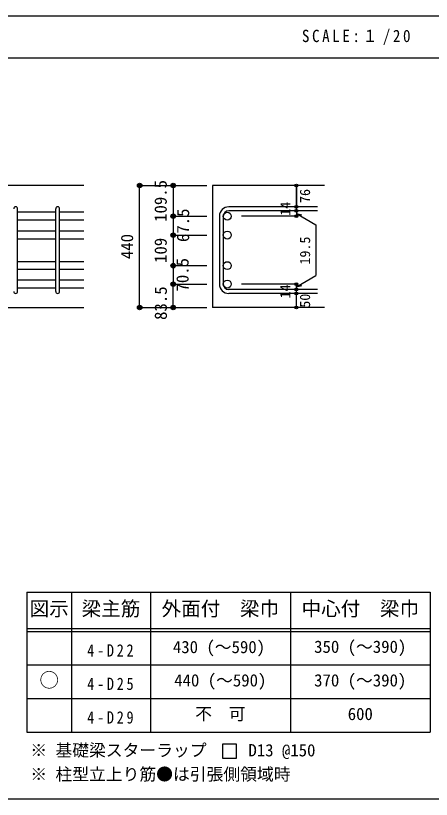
# Model space of a CAD drawing. Units: millimetres at full size, sheet at 1:20. Extents: x -3982 to 3969, y -2797 to 2801.
# Drawn here: x 925 to 2411, y 2 to 2801 of the extents above; entities that cross this region are included whole.
import ezdxf
from ezdxf.enums import TextEntityAlignment as Align

# ---------------------------------------------------------------- set-up
doc = ezdxf.new("R2010")
doc.units = ezdxf.units.MM
doc.header["$LTSCALE"] = 20
doc.header["$PDMODE"] = 32
doc.header["$PDSIZE"] = 10
for name, color, linetype in [('6-1_躯体線', 2, 'Continuous'), ('6-5_梁主筋', 7, 'Continuous'), ('6-6_S.T.P.', 7, 'Continuous'), ('6-7_文字', 7, 'Continuous'), ('6-D_寸法', 4, 'Continuous'), ('6-E_枠', 7, 'Continuous'), ('F-0_枠', 6, 'Continuous')]:
    doc.layers.add(name, color=color, linetype=linetype)
doc.styles.add('ＭＳ ゴシック', font='')
doc.styles.get('ＭＳ ゴシック').set_extended_font_data('MS Gothic')

msp = doc.modelspace()

# ---------------------------------------------------------------- linework, layer by layer
at = {"layer": '6-1_躯体線'}
for p, q in [((1168.29, 2194.12), (-31.71, 2194.12)), ((2028.29, 2194.12), (1628.29, 2194.12)), ((1628.29, 2194.12), (1628.29, 1758.62)), ((768.29, 1758.62), (1168.29, 1758.62)), ((2028.29, 1758.62), (1628.29, 1758.62))]:
    msp.add_line(p, q, dxfattribs=at)
at = {"layer": '6-5_梁主筋'}
for p, q in [((1068.29, 2098.51), (932.29, 2098.51)), ((1168.29, 2098.51), (1082.29, 2098.51)), ((1068.29, 2070.51), (932.29, 2070.51)), ((1168.29, 2070.51), (1082.29, 2070.51)), ((1068.29, 2031.12), (932.29, 2031.12)), ((1168.29, 2031.12), (1082.29, 2031.12)), ((1068.29, 2003.12), (932.29, 2003.12)), ((1168.29, 2003.12), (1082.29, 2003.12)), ((1068.29, 1922.12), (932.29, 1922.12)), ((1168.29, 1922.12), (1082.29, 1922.12)), ((1068.29, 1894.12), (932.29, 1894.12)), ((1168.29, 1894.12), (1082.29, 1894.12)), ((1068.29, 1856.12), (932.29, 1856.12)), ((1168.29, 1856.12), (1082.29, 1856.12)), ((1068.29, 1828.12), (932.29, 1828.12)), ((1168.29, 1828.12), (1082.29, 1828.12))]:
    msp.add_line(p, q, dxfattribs=at)
at = {"layer": '6-5_梁主筋', "color": 3}
for centre in [(1681.29, 2084.51), (1681.29, 2017.12), (1681.29, 1908.12), (1681.29, 1842.12)]:
    msp.add_circle(centre, 14, dxfattribs=at)
at = {"layer": '6-6_S.T.P.'}
for p, q in [((932.29, 1815.62), (932.29, 2111.01)), ((1068.29, 1815.62), (1068.29, 2111.01)), ((1082.29, 1815.62), (1082.29, 2111.01)), ((2003.29, 2118.01), (1686.79, 2118.01)), ((2003.29, 2104.01), (1686.79, 2104.01)), ((1653.29, 2084.51), (1653.29, 1842.12)), ((1667.29, 2084.51), (1667.29, 1842.12)), ((2003.29, 1822.62), (1686.79, 1822.62)), ((2003.29, 1808.62), (1686.79, 1808.62))]:
    msp.add_line(p, q, dxfattribs=at)
for centre, radius, start, end in [((925.29, 2111.01), 7, 0, 180), ((1075.29, 2111.01), 7, 0, 180), ((1686.79, 2084.51), 33.5, 90, 180), ((1686.79, 2084.51), 19.5, 90, 180), ((1686.79, 1842.12), 33.5, 180, 270), ((1686.79, 1842.12), 19.5, 180, 270), ((925.29, 1815.62), 7, 180, 0), ((1075.29, 1815.62), 7, 180, 0)]:
    msp.add_arc(centre, radius, start, end, dxfattribs=at)
at = {"layer": '6-7_文字'}
msp.add_lwpolyline([(1664.88, 148.93), (1714.88, 148.93), (1714.88, 198.93), (1664.88, 198.93)], close=True, dxfattribs=at)
at = {"layer": '6-D_寸法'}
for p, q in [((1368.29, 2194.12), (1488.29, 2194.12)), ((1368.29, 2194.12), (1488.29, 2194.12)), ((1368.29, 2194.12), (1488.29, 2194.12)), ((1368.29, 1758.62), (1368.29, 2194.12)), ((1488.29, 2194.12), (1608.29, 2194.12)), ((1488.29, 2194.12), (1608.29, 2194.12)), ((1488.29, 2194.12), (1488.29, 2084.51)), ((1928.29, 2104.01), (1928.29, 2118.01)), ((1928.29, 2104.01), (1928.29, 2084.51)), ((1488.29, 2084.51), (1608.29, 2084.51)), ((1488.29, 2084.51), (1488.29, 2017.12)), ((1928.29, 2084.51), (1732.2, 2084.51)), ((1928.29, 2094.26), (1998.35, 2053.81)), ((1928.29, 2094.26), (1947.61, 2089.09)), ((1998.35, 2053.81), (1998.35, 1872.82)), ((1488.29, 2017.12), (1608.29, 2017.12)), ((1488.29, 2017.12), (1488.29, 1842.12)), ((1488.29, 1908.12), (1608.29, 1908.12)), ((1928.29, 1832.37), (1998.35, 1872.82)), ((1488.29, 1842.12), (1608.29, 1842.12)), ((1488.29, 1842.12), (1608.29, 1842.12)), ((1488.29, 1842.12), (1608.29, 1842.12)), ((1928.29, 1842.12), (1732.2, 1842.12)), ((1928.29, 1822.62), (1928.29, 1842.12)), ((1928.29, 1832.37), (1947.61, 1837.55)), ((1928.29, 1808.62), (1928.29, 1822.62)), ((1928.29, 1758.62), (1928.29, 1808.62)), ((1488.29, 1758.62), (1608.29, 1758.62))]:
    msp.add_line(p, q, dxfattribs=at)
for points in [[(1928.29, 2118.01), (1928.29, 2194.12), (1928.29, 2118.01)], [(1368.29, 1758.62), (1488.29, 1758.62), (1488.29, 1842.12)]]:
    msp.add_lwpolyline(points, dxfattribs=at)
for centre, radius in [((1368.29, 2194.12), 8), ((1368.29, 2194.12), 7.2), ((1368.29, 2194.12), 6.4), ((1368.29, 2194.12), 5.6), ((1368.29, 2194.12), 4.8), ((1368.29, 2194.12), 4), ((1368.29, 2194.12), 3.2), ((1368.29, 2194.12), 2.4), ((1368.29, 2194.12), 1.6), ((1368.29, 2194.12), 0.8), ((1488.29, 2194.12), 8), ((1488.29, 2194.12), 7.2), ((1488.29, 2194.12), 6.4), ((1488.29, 2194.12), 5.6), ((1488.29, 2194.12), 4.8), ((1488.29, 2194.12), 4), ((1488.29, 2194.12), 3.2), ((1488.29, 2194.12), 2.4), ((1488.29, 2194.12), 1.6), ((1488.29, 2194.12), 0.8), ((1928.29, 2194.12), 4), ((1928.29, 2194.12), 3.6), ((1928.29, 2194.12), 3.2), ((1928.29, 2194.12), 2.8), ((1928.29, 2194.12), 2.4), ((1928.29, 2194.12), 2), ((1928.29, 2194.12), 1.6), ((1928.29, 2194.12), 1.2), ((1928.29, 2194.12), 0.8), ((1928.29, 2194.12), 0.4), ((1928.29, 2118.01), 4), ((1928.29, 2104.01), 4), ((1928.29, 2118.01), 3.6), ((1928.29, 2104.01), 3.6), ((1928.29, 2118.01), 3.2), ((1928.29, 2104.01), 3.2), ((1928.29, 2118.01), 2.8), ((1928.29, 2104.01), 2.8), ((1928.29, 2118.01), 2.4), ((1928.29, 2104.01), 2.4), ((1928.29, 2118.01), 2), ((1928.29, 2104.01), 2), ((1928.29, 2118.01), 1.6), ((1928.29, 2104.01), 1.6), ((1928.29, 2118.01), 1.2), ((1928.29, 2104.01), 1.2), ((1928.29, 2118.01), 0.8), ((1928.29, 2104.01), 0.8), ((1928.29, 2118.01), 0.4), ((1928.29, 2104.01), 0.4), ((1488.29, 2084.51), 8), ((1488.29, 2084.51), 7.2), ((1488.29, 2084.51), 6.4), ((1488.29, 2084.51), 5.6), ((1488.29, 2084.51), 4.8), ((1488.29, 2084.51), 4), ((1488.29, 2084.51), 3.2), ((1488.29, 2084.51), 2.4), ((1488.29, 2084.51), 1.6), ((1488.29, 2084.51), 0.8), ((1928.29, 2084.51), 4), ((1928.29, 2084.51), 3.6), ((1928.29, 2084.51), 3.2), ((1928.29, 2084.51), 2.8), ((1928.29, 2084.51), 2.4), ((1928.29, 2084.51), 2), ((1928.29, 2084.51), 1.6), ((1928.29, 2084.51), 1.2), ((1928.29, 2084.51), 0.8), ((1928.29, 2084.51), 0.4), ((1488.29, 2017.12), 8), ((1488.29, 2017.12), 7.2), ((1488.29, 2017.12), 6.4), ((1488.29, 2017.12), 5.6), ((1488.29, 2017.12), 4.8), ((1488.29, 2017.12), 4), ((1488.29, 2017.12), 3.2), ((1488.29, 2017.12), 2.4), ((1488.29, 2017.12), 1.6), ((1488.29, 2017.12), 0.8), ((1488.29, 1908.12), 8), ((1488.29, 1908.12), 7.2), ((1488.29, 1908.12), 6.4), ((1488.29, 1908.12), 5.6), ((1488.29, 1908.12), 4.8), ((1488.29, 1908.12), 4), ((1488.29, 1908.12), 3.2), ((1488.29, 1908.12), 2.4), ((1488.29, 1908.12), 1.6), ((1488.29, 1908.12), 0.8), ((1488.29, 1842.12), 8), ((1488.29, 1842.12), 7.2), ((1488.29, 1842.12), 6.4), ((1488.29, 1842.12), 5.6), ((1488.29, 1842.12), 4.8), ((1488.29, 1842.12), 4), ((1488.29, 1842.12), 3.2), ((1488.29, 1842.12), 2.4), ((1488.29, 1842.12), 1.6), ((1488.29, 1842.12), 0.8), ((1928.29, 1822.62), 4), ((1928.29, 1822.62), 3.6), ((1928.29, 1822.62), 3.2), ((1928.29, 1822.62), 2.8), ((1928.29, 1822.62), 2.4), ((1928.29, 1822.62), 2), ((1928.29, 1822.62), 1.6), ((1928.29, 1822.62), 1.2), ((1928.29, 1822.62), 0.8), ((1928.29, 1822.62), 0.4), ((1928.29, 1808.62), 4), ((1928.29, 1808.62), 3.6), ((1928.29, 1808.62), 3.2), ((1928.29, 1808.62), 2.8), ((1928.29, 1808.62), 2.4), ((1928.29, 1808.62), 2), ((1928.29, 1808.62), 1.6), ((1928.29, 1808.62), 1.2), ((1928.29, 1808.62), 0.8), ((1928.29, 1808.62), 0.4), ((1368.29, 1758.62), 8), ((1368.29, 1758.62), 7.2), ((1368.29, 1758.62), 6.4), ((1368.29, 1758.62), 5.6), ((1368.29, 1758.62), 4.8), ((1488.29, 1758.62), 8), ((1488.29, 1758.62), 7.2), ((1488.29, 1758.62), 6.4), ((1488.29, 1758.62), 5.6), ((1488.29, 1758.62), 4.8), ((1368.29, 1758.62), 4), ((1368.29, 1758.62), 3.2), ((1368.29, 1758.62), 2.4), ((1368.29, 1758.62), 1.6), ((1368.29, 1758.62), 0.8), ((1488.29, 1758.62), 4), ((1488.29, 1758.62), 3.2), ((1488.29, 1758.62), 2.4), ((1488.29, 1758.62), 1.6), ((1488.29, 1758.62), 0.8), ((1928.29, 1758.62), 4), ((1928.29, 1758.62), 3.6), ((1928.29, 1758.62), 3.2), ((1928.29, 1758.62), 2.8), ((1928.29, 1758.62), 2.4), ((1928.29, 1758.62), 2), ((1928.29, 1758.62), 1.6), ((1928.29, 1758.62), 1.2), ((1928.29, 1758.62), 0.8), ((1928.29, 1758.62), 0.4)]:
    msp.add_circle(centre, radius, dxfattribs=at)
at = {"layer": '6-D_寸法', "color": 7}
for p in [(1368.29, 2194.12), (1488.29, 2194.12), (1928.29, 2194.12), (1928.29, 2118.01), (1928.29, 2104.01), (1488.29, 2084.51), (1928.29, 2084.51), (1488.29, 2017.12), (1488.29, 1908.12), (1488.29, 1842.12), (1928.29, 1842.12), (1928.29, 1842.12), (1928.29, 1822.62), (1928.29, 1808.62), (1368.29, 1758.62), (1488.29, 1758.62), (1928.29, 1758.62)]:
    msp.add_point(p, dxfattribs=at)
at = {"layer": '6-E_枠', "color": 3}
for p, q in [((965.14, 741.85), (965.14, 241.85)), ((965.14, 741.85), (2406.83, 741.85)), ((2406.83, 741.85), (2406.83, 241.85)), ((965.14, 241.85), (2406.83, 241.85))]:
    msp.add_line(p, q, dxfattribs=at)
at = {"layer": '6-E_枠'}
for p, q in [((1125.14, 741.85), (1125.14, 241.85)), ((1406.83, 741.85), (1406.83, 241.85)), ((1906.83, 741.85), (1906.83, 241.85)), ((965.14, 611.85), (2406.83, 611.85)), ((965.14, 601.85), (2406.83, 601.85)), ((965.14, 481.85), (2406.83, 481.85)), ((965.14, 361.85), (2406.83, 361.85))]:
    msp.add_line(p, q, dxfattribs=at)
at = {"layer": 'F-0_枠'}
msp.add_line((-3981.92, 2800.77), (3969.4, 2800.77), dxfattribs=at)
at = {"layer": 'F-0_枠', "color": 2}
for p, q in [((-3981.92, 2650.77), (2482.4, 2650.77)), ((2482.4, 1.97), (-3981.92, 1.97))]:
    msp.add_line(p, q, dxfattribs=at)

# ---------------------------------------------------------------- texts
at = {"layer": '6-7_文字', "color": 2, "style": 'ＭＳ ゴシック'}
for s, p in [('図示', (975.14, 641.85)), ('梁主筋', (1160.98, 641.85)), ('外面付\u3000梁巾', (1446.83, 641.85)), ('中心付\u3000梁巾', (1946.83, 641.85)), ('○', (1010.14, 386.85))]:
    msp.add_text(s, height=51.32, dxfattribs=at).set_placement(p, align=Align.BOTTOM_LEFT)
at = {"layer": '6-7_文字', "style": 'ＭＳ ゴシック'}
for s, p in [('430 (～590)', (1487.14, 510.85)), ('350 (～390)', (1991.83, 511.85)), ('440 (～590)', (1491.83, 391.85)), ('370 (～390)', (1991.83, 391.85)), ('不\u3000可', (1566.83, 271.85)), ('600', (2111.83, 271.85)), ('※ 基礎梁スターラップ     D13 @150', (977.51, 142.13)), ('※ 柱型立上り筋●は引張側領域時', (977.51, 56.45))]:
    msp.add_text(s, height=43.99, dxfattribs=at).set_placement(p, align=Align.BOTTOM_LEFT)
at = {"layer": '6-7_文字', "color": 2, "insert": (1948.17, 2695.77), "char_height": 43.99, "attachment_point": 7, "style": 'ＭＳ ゴシック'}
msp.add_mtext('\\T1.34;\\W0.9;SCALE:１/20', dxfattribs=at)
at = {"layer": '6-7_文字', "char_height": 43.99, "attachment_point": 7, "style": 'ＭＳ ゴシック'}
for s, insert in [('\\T1.38;\\W0.85;4-D22', (1180.98, 511.85)), ('\\T1.38;\\W0.85;4-D25', (1180.98, 391.85)), ('\\T1.38;\\W0.85;4-D29', (1180.98, 271.85))]:
    msp.add_mtext(s, dxfattribs=dict(at, insert=insert))
at = {"layer": '6-D_寸法', "style": 'ＭＳ ゴシック'}
for s, height, p in [('109.5', 43.99, (1478.29, 2064.32)), ('76', 36.66, (1988.27, 2131.86)), ('14', 36.66, (1918.29, 2086.09)), ('67.5', 43.99, (1558.37, 1992.4)), ('440', 43.99, (1358.29, 1931.37)), ('109', 43.99, (1478.29, 1917.62)), ('19.5', 36.66, (1988.48, 1911.97)), ('70.5', 43.99, (1556.44, 1815.59)), ('83.5', 43.99, (1478.7, 1714.2)), ('14', 36.66, (1917.63, 1790.95)), ('50', 36.66, (1988.36, 1757.83))]:
    msp.add_text(s, height=height, rotation=90, dxfattribs=at).set_placement(p, align=Align.BOTTOM_LEFT)

doc.saveas('drawing.dxf')
